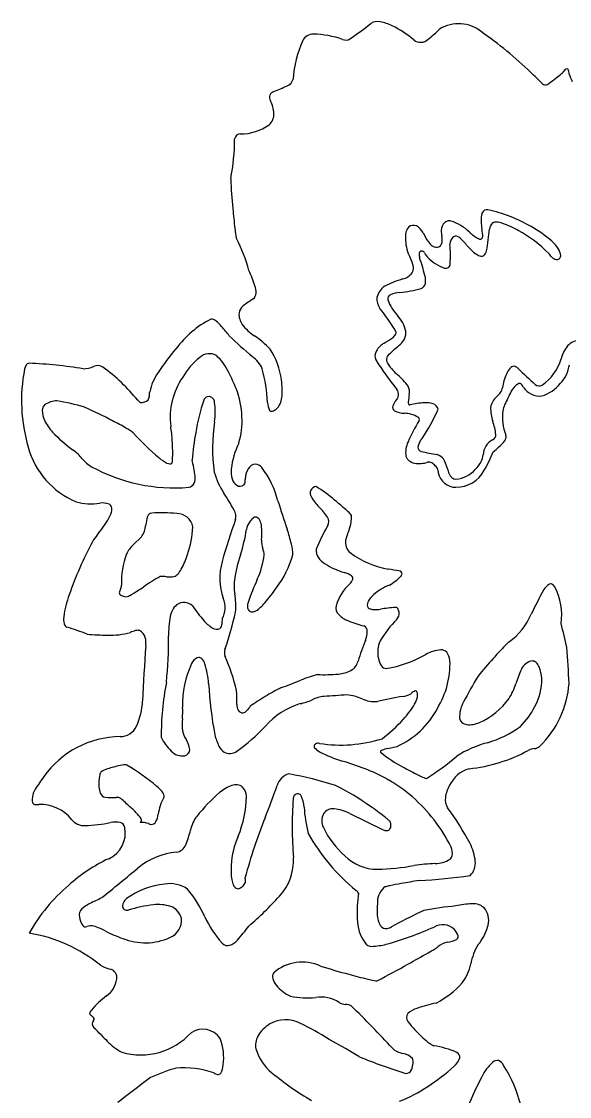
# Model space of a CAD drawing. Extents: x 0 to 13.2, y 0 to 14.7.
# Drawn here: x 0 to 3.48, y 7.85 to 14.69 of the extents above; entities that cross this region are included whole.
import ezdxf

# ---------------------------------------------------------------- set-up
doc = ezdxf.new("R2010")
doc.units = 0
doc.layers.add('WHITE', color=7, linetype='CONTINUOUS')

msp = doc.modelspace()

# ---------------------------------------------------------------- linework, layer by layer
at = {"layer": 'WHITE', "linetype": 'CONTINUOUS'}
for p, q in [((2.647176, 11.838292), (2.649034, 11.81817)), ((0.762159, 11.411224), (0.709282, 11.360223)), ((2.325686, 10.064942), (2.387043, 10.078239)), ((2.087029, 9.65261), (2.298202, 9.54717)), ((0.760356, 9.601783), (0.753858, 9.594378)), ((2.375621, 8.943886), (2.351178, 8.930268)), ((0.432065, 8.378437), (0.438815, 8.370618)), ((2.059776, 8.156823), (1.954759, 8.215075))]:
    msp.add_line(p, q, dxfattribs=at)
for centre, radius, start, end in [((1.033923, 16.132919), 1.878541, -55.894182, -50.827173), ((2.262311, 14.608912), 0.07954, 77.59751, 121.691225), ((2.223181, 14.391068), 0.300826, 63.71035, 79.230286), ((2.079022, 14.086721), 0.637566, 49.448183, 64.20911), ((1.955833, 15.356587), 1.002806, -51.158834, -45.570349), ((2.778464, 14.442916), 0.231477, 51.265001, 121.409291), ((2.466097, 14.266248), 0.741956, 156.102927, 175.642398), ((1.856431, 14.530986), 0.077467, 90.760968, 152.454348), ((1.835196, 13.976221), 0.632548, 71.036241, 88.169403), ((2.061033, 14.621427), 0.051179, -113.342519, -59.168082), ((2.536615, 14.626213), 0.069914, -128.047288, -46.482256), ((1.432505, 12.498495), 2.595773, 45.983625, 54.948132), ((-1.041139, 9.852846), 6.217498, 45.572254, 46.531632), ((3.387769, 14.410761), 0.070552, -56.529743, -30.329831), ((3.465138, 14.369595), 0.01738, 106.299482, 161.416895), ((3.466923, 14.376955), 0.011458, 45.429808, 125.554659), ((3.372302, 14.346327), 0.109746, 4.087614, 20.698809), ((1.66537, 14.336821), 0.062548, -67.355835, -13.119991), ((3.329745, 14.310346), 0.025436, -136.917175, -58.458497), ((2.028281, 16.114189), 2.2497, -54.237951, -51.567447), ((3.804311, 14.455496), 0.338089, -162.556611, -153.884796), ((1.618031, 14.206291), 0.041982, 160.106454, 212.202293), ((1.628554, 14.191128), 0.058028, 114.492086, 149.503566), ((0.832342, 16.229852), 2.13075, -68.753131, -66.280616), ((1.421236, 14.097484), 0.182973, 1.670432, 28.189575), ((1.516146, 14.098262), 0.088103, -49.141111, 2.963887), ((1.394879, 14.279728), 0.305876, -90.547561, -54.204867), ((1.390243, 13.938217), 0.03569, 87.248044, 171.919954), ((-0.025435, 13.948641), 1.380353, -10.909236, -0.224468), ((3.98651, 13.774253), 2.657957, -178.12752, -174.038685), ((6.052096, 13.927577), 4.728703, -174.790309, -173.254805), ((3.064146, 13.425544), 0.143155, 161.428075, 184.028646), ((2.95824, 13.460597), 0.031604, 78.690762, 160.515821), ((2.749257, 12.537411), 0.978138, 59.95664, 77.291552), ((2.742943, 13.357288), 0.074893, 146.052833, 186.419883), ((2.728332, 13.36456), 0.05875, 113.106828, 143.978801), ((2.720483, 13.357966), 0.06251, 81.23615, 104.079589), ((2.636085, 13.132347), 0.302356, 45.544424, 71.902709), ((7.437202, 13.800051), 4.532203, -175.132516, -173.898079), ((3.04007, 13.36113), 0.065576, 135.159968, 173.683829), ((3.014716, 13.368252), 0.044468, 83.857908, 118.393612), ((3.004903, 13.244145), 0.168949, 71.718635, 85.052205), ((2.868668, 12.855325), 0.580926, 60.124965, 70.989587), ((2.462285, 13.504013), 1.113991, -173.203076, -170.935245), ((2.638642, 13.310616), 0.198384, 169.115591, 184.417554), ((2.501598, 13.338685), 0.05853, 132.580173, 170.766011), ((2.491313, 13.34528), 0.046817, 66.337004, 128.7704), ((2.456136, 13.290785), 0.111331, 28.652822, 61.004216), ((2.889581, 13.495426), 0.368247, -155.747887, -145.429912), ((2.825604, 13.353907), 0.157164, -178.179701, -166.428196), ((3.097737, 13.627495), 0.374796, -131.816609, -121.492093), ((-0.737796, 13.790634), 3.736626, -8.632231, -6.489064), ((2.738063, 12.597625), 0.869568, 45.13616, 61.120831), ((2.891127, 12.747605), 0.725369, 48.675392, 61.345005), ((1.455308, 13.340088), 0.093819, -172.906864, -160.064067), ((0.335861, 12.792789), 1.152832, 15.715036, 26.551029), ((2.720869, 13.311763), 0.280504, -176.642589, -153.599529), ((2.667851, 13.343839), 0.099659, -144.860168, -121.80649), ((2.641949, 13.283344), 0.029343, -69.973253, -21.184453), ((2.593234, 13.302698), 0.081761, -21.494013, -3.618201), ((2.624765, 13.302238), 0.050287, -5.36312, 17.101742), ((2.781181, 13.274147), 0.058052, 130.035773, 182.09069), ((1.887991, 13.197813), 0.838468, -3.556987, 5.07812), ((2.759458, 13.295437), 0.027932, 64.822536, 124.002035), ((2.728603, 13.231446), 0.098974, 43.979273, 64.417125), ((2.017976, 12.567358), 1.071589, 39.333309, 43.145831), ((2.91631, 13.332071), 0.028112, -120.716283, -81.769896), ((2.913244, 13.3203), 0.017548, -66.168196, -6.581128), ((3.200037, 13.104991), 0.253031, 33.420447, 47.768406), ((2.605495, 13.206137), 0.07734, 174.982374, 194.394473), ((2.544493, 13.212946), 0.016042, 97.940237, 180.162145), ((2.54241, 13.207029), 0.021806, 25.733912, 90.348889), ((2.682678, 13.279049), 0.135879, -152.590084, -139.773744), ((2.637203, 13.295984), 0.042845, -120.704364, -69.798405), ((3.015942, 13.402674), 0.230158, -137.291239, -118.886432), ((2.922617, 13.232914), 0.036437, -119.347519, -67.919813), ((2.906501, 13.240759), 0.051189, -54.379324, -12.364666), ((2.926556, 12.853976), 0.55691, 37.204969, 40.270638), ((3.401268, 13.200722), 0.02622, -96.659754, -6.403171), ((3.329889, 13.190173), 0.097734, 4.474681, 33.668265), ((2.328662, 13.102182), 0.16453, 9.159653, 31.047983), ((2.432864, 13.120505), 0.058758, -32.287045, 7.695399), ((-0.639731, 12.17825), 3.326903, 15.619625, 17.648874), ((2.773925, 13.373604), 0.266941, -136.925472, -108.396071), ((2.69791, 13.145952), 0.026934, -107.784117, -0.338213), ((3.413492, 13.234061), 0.061313, -135.020276, -104.415817), ((0.289723, 12.588376), 1.266093, 19.36644, 24.083967), ((2.389478, 13.168181), 0.12211, -73.654862, -40.350928), ((2.439004, 13.041508), 0.129455, -8.326019, 14.544377), ((1.354627, 12.965655), 0.136364, -1.825707, 18.189858), ((2.373566, 12.906936), 0.117457, 123.51182, 166.937712), ((2.569781, 12.52014), 0.55056, 105.371243, 118.305925), ((2.32798, 13.801364), 0.838761, -84.802209, -75.362707), ((2.523888, 13.030724), 0.043935, -68.577288, -10.441713), ((1.889091, 12.244435), 0.796618, 121.457644, 127.060353), ((1.437541, 12.963617), 0.05343, -47.901748, -2.473567), ((2.372361, 12.927469), 0.113373, 176.95912, 214.123479), ((2.355214, 12.924844), 0.027501, 110.132298, 194.053598), ((2.428252, 12.756339), 0.211114, 96.605493, 113.004423), ((1.455304, 12.822912), 0.07361, 128.975426, 171.036832), ((1.148587, 11.973331), 1.438673, 31.170888, 38.243136), ((2.610158, 13.024707), 0.301101, -159.277765, -137.092131), ((1.516275, 12.203899), 0.669854, 117.776472, 142.961047), ((1.200689, 12.742349), 0.054325, 48.848828, 86.392383), ((1.502023, 12.828073), 0.119597, 176.97691, 214.142028), ((2.233375, 12.673436), 0.214028, 12.183856, 43.112922), ((1.068143, 12.573217), 0.269145, 40.94457, 51.296258), ((-0.786862, 11.006819), 2.697013, 38.60514, 40.254794), ((1.671643, 12.974552), 0.343182, -141.507161, -123.595928), ((2.36067, 12.709104), 0.020865, -34.070108, 25.166461), ((2.349084, 12.709456), 0.093945, -51.015949, 5.589662), ((2.866181, 14.263096), 2.205485, -134.484658, -129.367368), ((1.082924, 12.117542), 0.696618, 44.43739, 55.074133), ((2.057082, 13.099962), 0.519066, -61.549236, -54.480262), ((2.311822, 12.742158), 0.079846, -54.091879, -34.081272), ((3.543646, 12.564927), 0.0938, 84.915414, 140.232428), ((2.005213, 11.725468), 1.351153, 139.253084, 147.290585), ((1.198946, 12.354255), 0.456566, 6.869261, 33.351816), ((2.305037, 12.560817), 0.058806, 146.710198, 204.33777), ((2.379063, 12.523332), 0.141565, 121.846942, 150.475893), ((-12.773936, 29.742539), 22.871723, -48.653449, -48.410102), ((3.622716, 12.497015), 0.198025, 139.763197, 166.570612), ((0.051472, 12.489634), 0.026147, 96.804118, 150.343454), ((-0.130517, 9.061073), 3.459152, 81.309549, 87.035598), ((1.414574, 12.201384), 0.449927, 128.790254, 149.981666), ((1.193973, 12.485654), 0.090363, 60.435542, 132.686906), ((1.011022, 12.314362), 0.337962, 24.880169, 47.680653), ((1.345052, 12.394182), 0.20442, 24.87173, 53.284214), ((4.360771, 13.898603), 2.510838, -147.148953, -141.862544), ((2.368246, 12.53744), 0.047758, 133.461966, 217.503942), ((3.13749, 12.626869), 0.304396, -55.450219, -15.992295), ((1.035042, 12.277064), 1.035042, 168.785742, 196.591809), ((0.087133, 12.467125), 0.068301, 148.736431, 170.53444), ((0.394084, 12.629207), 0.148708, -90.746568, -64.544756), ((0.483189, 12.441987), 0.058634, 54.294135, 115.441455), ((-0.168128, 11.542249), 1.169373, 39.080625, 54.109136), ((1.15773, 12.256316), 0.351384, 145.448713, 167.344083), ((-0.482986, 11.567633), 2.00807, 23.052159, 26.27449), ((0.482353, 12.205287), 1.083602, 3.195823, 14.694458), ((2.641579, 12.727269), 0.380496, -144.878351, -131.306795), ((3.34847, 12.323807), 0.293167, 155.213043, 173.009125), ((3.216744, 12.386655), 0.147239, 139.417489, 155.926295), ((3.133402, 12.459699), 0.036447, 93.180706, 141.393676), ((3.120113, 12.446576), 0.050779, 45.707862, 77.180143), ((22.329237, 32.829498), 27.957333, -133.300033, -132.990063), ((3.266534, 12.538583), 0.219148, -43.594064, -8.52655), ((1.399788, 12.168757), 0.454846, 145.486549, 186.925509), ((1.247712, 12.344495), 0.409612, -6.727129, 9.041043), ((2.001732, 12.00802), 0.58218, 38.331682, 48.115085), ((3.21729, 12.279637), 0.119542, 121.543786, 150.992131), ((3.168124, 12.36953), 0.017958, 85.154631, 138.131039), ((3.064421, 12.274236), 0.15454, 34.446955, 47.089424), ((3.290448, 12.409957), 0.039107, -128.829832, -59.799389), ((3.238599, 12.535171), 0.238022, -73.328152, -38.355068), ((0.768022, 12.310181), 0.045397, -35.98868, -3.471267), ((0.170142, 12.358899), 0.645249, -4.57496, -2.27342), ((0.87201, 12.161703), 0.528897, 1.476686, 21.312312), ((2.34276, 12.315949), 0.053778, -46.557508, 36.629), ((3.952209, 12.081997), 1.506257, 170.978202, 172.806242), ((2.385865, 12.334474), 0.080387, -11.684738, 25.511294), ((2.820615, 12.512013), 0.28924, -45.931774, -39.047168), ((3.000777, 12.365499), 0.057024, -38.753663, -6.05046), ((11.778856, 8.140143), 9.629133, 154.1566, 154.730932), ((3.292877, 12.426221), 0.119888, -147.412196, -83.289935), ((0.176703, 12.216954), 0.044786, 128.692522, 180.445699), ((0.225252, 12.141568), 0.134293, 89.919449, 124.749746), ((-0.013943, 10.812142), 1.483164, 73.757755, 80.711808), ((0.775603, 12.307197), 0.045455, -142.360163, -114.691724), ((0.762289, 12.324996), 0.059371, -95.484376, -44.336362), ((2.251395, 11.899767), 1.156883, 160.759133, 171.30529), ((1.191618, 12.270451), 0.034156, 121.235962, 161.999226), ((1.189159, 12.264722), 0.038118, 1.691518, 113.586822), ((0.750911, 12.205265), 0.480185, -7.37069, 7.248019), ((1.678801, 12.267109), 0.11454, -179.293408, -153.097546), ((1.540435, 12.30591), 0.114455, -46.894511, -4.709801), ((2.385905, 12.235014), 0.02693, 163.278178, 235.670707), ((2.44791, 12.215002), 0.092081, 137.759503, 162.453544), ((2.491223, 12.266981), 0.033611, 173.787508, 200.410733), ((2.468378, 12.259817), 0.009784, -152.231412, -79.958278), ((2.614233, 11.61232), 0.653948, 94.743582, 102.734181), ((2.571203, 12.117595), 0.14685, 72.294848, 94.315161), ((2.6012, 12.211788), 0.047995, 12.68595, 72.211563), ((3.09865, 12.214167), 0.118375, 130.491529, 170.304642), ((3.176194, 12.196813), 0.118021, 152.926722, 171.85655), ((0.286795, 12.21618), 0.154877, 179.84281, 204.2621), ((-0.916598, 9.309687), 3.209321, 62.221832, 65.762406), ((0.967369, 12.141168), 0.434706, -18.126409, 4.50766), ((1.589238, 12.228497), 0.018246, -133.595033, -68.613416), ((1.578104, 12.278154), 0.068979, -75.0568, -54.002233), ((2.430488, 12.322055), 0.124558, -118.676422, -88.625014), ((2.423098, 12.002306), 0.195503, 60.191287, 86.956676), ((2.512804, 12.157335), 0.01641, -24.150165, 62.884344), ((1.579625, 12.688162), 1.165538, -33.926782, -23.557735), ((3.218523, 12.226243), 0.236687, 178.097161, 199.718438), ((3.374537, 12.173985), 0.317646, 172.848203, 201.486992), ((0.425978, 12.292048), 0.313171, -153.546474, -136.761453), ((-0.533929, 10.011367), 2.410189, 60.191302, 62.496463), ((0.518023, 11.832895), 0.306822, 51.393311, 61.550171), ((0.248677, 11.991986), 0.710129, 2.448511, 9.886397), ((2.350013, 11.973971), 1.135634, 171.40638, 187.671895), ((3.342191, 11.639289), 0.961629, 147.877222, 157.022249), ((2.643289, 12.021303), 0.373964, 6.384065, 19.540633), ((0.796284, 12.629415), 0.814089, -137.317389, -125.034132), ((2.120803, 13.364923), 1.913583, -137.521735, -130.730461), ((2.571785, 11.795845), 1.49029, 169.217413, 175.947296), ((2.63568, 11.960708), 0.117601, 139.14463, 169.878546), ((2.97991, 12.059763), 0.035163, -64.756851, 5.094573), ((3.038833, 12.046974), 0.041526, -42.229039, 14.875251), ((0.549184, 12.118173), 0.524217, -164.888044, -112.664414), ((-0.135002, 11.94278), 1.09605, -2.219303, 4.16182), ((1.836865, 11.78486), 0.507086, 154.15427, 173.316322), ((2.593961, 11.948072), 0.152425, 154.086705, 188.970968), ((2.549294, 11.983186), 0.029441, -176.473949, -106.026452), ((3.041577, 11.932292), 0.106443, 116.006159, 179.940677), ((2.655211, 12.387504), 0.554482, -51.890328, -41.642045), ((0.115188, 11.684756), 0.350738, 39.433298, 52.450496), ((0.567574, 12.061726), 0.238142, -139.649447, -120.819823), ((1.042481, 12.116253), 0.263761, -130.213521, -116.496469), ((0.912856, 11.900401), 0.04737, -25.613027, -0.078863), ((-1.130982, 11.471967), 2.257383, 8.289057, 10.960546), ((2.508526, 11.948078), 0.069329, -159.945421, -99.426939), ((2.816984, 13.0341), 1.1139, -104.336405, -99.026953), ((2.617722, 11.857244), 0.080566, 17.011919, 72.301597), ((2.826809, 11.943702), 0.108913, -29.892112, -5.95507), ((2.215448, 12.251812), 0.837756, -29.872268, -21.026848), ((0.971931, 12.81797), 1.095498, -118.716921, -85.206924), ((0.946467, 11.926964), 0.05154, -114.852325, -93.805507), ((0.943974, 11.892966), 0.017453, -93.045205, -48.356549), ((1.507442, 11.826889), 0.175043, 174.429801, 195.483913), ((1.544151, 11.780231), 0.121242, 148.465552, 177.000864), ((1.493565, 11.81362), 0.060697, 97.324444, 150.355159), ((1.481352, 11.813903), 0.060086, 38.635592, 85.729761), ((1.067931, 11.500749), 0.578702, 13.961585, 37.297797), ((2.526728, 12.065889), 0.188535, -99.019804, -73.17896), ((2.589663, 11.852836), 0.033644, 57.037855, 104.415616), ((2.550807, 11.787991), 0.109225, 43.584415, 58.44389), ((2.594139, 11.820148), 0.056054, 18.885582, 50.326625), ((-12.360518, 6.515696), 15.982678, 19.350057, 19.614099), ((2.746815, 11.961262), 0.183753, -85.420004, -41.458257), ((2.761222, 11.931483), 0.205035, -89.87939, -28.213186), ((2.718588, 12.000295), 0.230992, -44.079621, -28.684296), ((1.007038, 11.785764), 0.096485, -20.448073, 6.930748), ((1.704011, 11.963769), 0.499883, -163.568009, -146.633023), ((1.40814, 11.799948), 0.072155, -164.081476, -122.896496), ((1.390805, 11.763608), 0.031359, -47.197842, -3.233112), ((0.885302, 11.79505), 0.537839, -3.540082, -0.902896), ((2.761188, 11.840877), 0.11443, -168.554643, -89.76688), ((2.763645, 11.824174), 0.046129, -163.895179, -92.680381), ((1.055426, 11.772201), 0.046597, -80.061631, -25.614122), ((1.389669, 11.770091), 0.03706, -123.989271, -52.727128), ((1.876854, 11.689401), 0.041906, 97.225882, 211.602136), ((1.44352, 11.016877), 0.83257, 48.988933, 59.059559), ((0.441651, 11.953207), 0.332472, -106.506768, -80.174696), ((0.513669, 11.491603), 0.134876, 71.292023, 96.506213), ((-0.17421, 10.737226), 1.743361, 28.977667, 33.082539), ((13.107066, 15.304261), 12.048142, -162.295736, -161.393653), ((2.10311, 11.813589), 0.299959, -150.841705, -134.7937), ((0.63901, 9.98284), 2.141953, 48.311002, 50.901096), ((0.257455, 11.681806), 0.334458, -39.615613, -19.729922), ((0.544047, 11.592865), 0.029455, 17.848507, 64.065568), ((0.50568, 11.585005), 0.068519, -13.596486, 14.268836), ((0.82915, 11.532959), 0.029265, 91.618297, 166.802078), ((0.887056, 10.332316), 1.231298, 85.360648, 92.734041), ((0.987002, 11.456407), 0.103174, 9.810567, 90.196715), ((1.275259, 11.537729), 0.087555, -11.206791, 30.243946), ((1.606305, 11.31458), 0.40419, 33.225968, 45.067852), ((1.687047, 11.160487), 0.56549, 44.841507, 48.25024), ((2.054365, 11.52236), 0.049925, 29.07611, 47.624548), ((0.636829, 11.499137), 0.15309, -35.047867, -4.695242), ((1.115989, 11.445022), 0.329221, 163.297491, 172.743559), ((3.971077, 10.535053), 2.789852, 159.310585, 165.06705), ((1.538605, 11.437658), 0.111058, 142.786809, 169.238541), ((1.560324, 11.435229), 0.130307, 134.164202, 147.718127), ((1.487704, 11.512898), 0.02408, 76.913411, 138.97554), ((1.474917, 11.495122), 0.045084, 24.162442, 66.137882), ((1.406361, 11.465166), 0.119898, 5.239089, 23.813733), ((1.902085, 11.507841), 0.050871, -29.398666, 33.681072), ((1.922156, 11.535269), 0.176208, -21.017106, 3.694197), ((1.463019, 10.710737), 1.213598, 141.359634, 146.538085), ((0.484275, 11.498615), 0.604894, -19.354547, -2.333404), ((0.561896, 11.578096), 0.875822, -18.725434, -7.85537), ((1.023837, 11.435848), 0.503534, -5.15335, 4.586587), ((0.427068, 11.046965), 1.327507, 13.859906, 18.133515), ((3.140131, 10.797609), 1.376432, 150.141952, 157.090259), ((4.046399, 10.783682), 2.077145, 160.645509, 163.011167), ((2.744668, 10.174977), 2.591274, 152.290413, 160.452457), ((0.847012, 11.217478), 0.198358, 133.975454, 154.70105), ((1.721807, 11.395016), 0.19652, -178.718303, -162.888658), ((1.489633, 11.303686), 0.234442, -1.578732, 15.152901), ((2.143839, 11.376219), 0.085163, 170.282713, 230.226794), ((1.109839, 11.13128), 0.474061, 158.860607, 183.253589), ((0.542325, 11.460447), 0.537736, -28.379936, -17.567154), ((2.227203, 11.013959), 0.882444, 161.296853, 172.12235), ((0.990338, 11.369608), 0.557306, -24.182412, -7.5789), ((1.348248, 11.275978), 0.195566, 5.906892, 18.241156), ((1.116571, 11.465207), 0.630215, -36.781598, -15.458741), ((1.947322, 11.324931), 0.075528, 173.541428, 215.291812), ((2.019957, 11.377817), 0.165373, -144.291667, -123.070943), ((2.422967, 11.747814), 0.549827, -127.355381, -99.226529), ((1.645788, 11.146808), 0.385535, 163.862468, 199.15336), ((2.183701, 11.636664), 0.471654, -122.58134, -106.268874), ((1.430222, 10.159435), 1.14, 118.751042, 125.095616), ((0.894378, 10.920109), 0.239111, 83.437012, 92.996788), ((0.941397, 11.346938), 0.190306, -95.938788, -81.447859), ((0.955721, 11.206355), 0.049616, -73.63857, -41.433591), ((0.868993, 11.286331), 0.167582, -42.311464, -29.091349), ((2.009779, 11.032015), 0.157526, 56.179427, 74.615726), ((2.086163, 11.14568), 0.020581, -12.894573, 56.718197), ((1.362145, 4.894595), 6.385026, 80.664812, 81.237723), ((2.194541, 11.364883), 0.297701, -60.820064, -43.984939), ((2.390059, 11.152391), 0.043376, 56.573322, 79.639773), ((2.382652, 11.185362), 0.037707, -46.216359, -13.133693), ((2.405228, 11.17744), 0.01416, -2.613558, 51.960819), ((0.815009, 10.998111), 0.20192, 156.235164, 163.460838), ((0.559242, 11.110783), 0.077564, -23.800544, -4.739385), ((-0.127253, 12.448791), 1.629135, -59.25824, -56.379278), ((1.653156, 11.100894), 0.30199, 173.533519, 189.890881), ((3.096677, 10.425173), 1.751075, 155.859802, 161.042857), ((0.744079, 11.692861), 1.065642, -41.138542, -34.59263), ((2.282685, 10.893238), 0.293742, 131.614433, 164.292688), ((2.027198, 11.172934), 0.085202, -44.846478, -21.94874), ((2.485932, 10.750911), 0.383067, 112.443776, 130.35715), ((5.493595, 9.845666), 2.49655, 150.484422, 154.517262), ((3.40921, 11.023603), 0.102366, 123.558447, 149.461381), ((3.363452, 11.089145), 0.022534, 69.114646, 118.722853), ((3.35103, 11.069363), 0.045672, 31.223228, 63.392659), ((3.055576, 10.91673), 0.378129, -8.707008, 27.79203), ((0.96409, 10.802909), 0.703233, 160.124881, 171.786644), ((0.640293, 11.056428), 0.018868, -177.457712, -107.539249), ((0.673118, 11.117858), 0.088265, -115.86926, -96.625052), ((0.659944, 11.071981), 0.041906, -85.907091, -62.732837), ((0.548862, 11.3148), 0.308888, -65.053317, -59.526354), ((1.149131, 10.960811), 0.145215, -29.423086, 24.190121), ((0.918505, 10.972752), 0.443752, -5.200757, 9.896645), ((2.340733, 10.92283), 0.158039, 130.60399, 148.553285), ((1.064491, 10.887522), 0.12005, 130.700738, 171.837306), ((1.032872, 10.913392), 0.080133, 46.93909, 125.616546), ((2.053795, 11.641203), 1.175362, -145.290869, -139.682182), ((1.518981, 10.968186), 0.082554, 161.757278, 181.39003), ((1.477765, 10.969836), 0.041474, -174.94682, -141.250505), ((1.465415, 10.960372), 0.025921, -140.480391, -88.436918), ((1.465889, 10.987284), 0.052824, -89.747462, -62.748366), ((1.340165, 11.161863), 0.267495, -55.914325, -39.477955), ((2.057646, 10.958895), 0.059375, 166.495676, 225.652915), ((2.24963, 10.977842), 0.05162, 147.891396, 189.836346), ((2.2203, 10.975551), 0.022499, -163.135754, -108.255594), ((2.241436, 11.031721), 0.0825, -109.975664, -93.962575), ((2.251136, 11.107266), 0.158597, -95.57257, -78.522048), ((2.652437, 8.180534), 2.795862, 95.684437, 97.599401), ((2.37675, 10.943286), 0.019402, 39.325682, 93.671517), ((2.329374, 10.921585), 0.071047, 8.381827, 28.588018), ((0.395818, 10.887098), 0.128781, 172.739556, 192.728283), ((1.653068, 10.77736), 0.718756, 169.805982, 179.715318), ((1.355654, 11.04902), 0.259895, -139.638816, -123.505427), ((1.450489, 10.862675), 0.176915, 171.287589, 181.844907), ((-1.03212, 11.483343), 2.455137, -18.601874, -12.964785), ((2.142752, 11.045755), 0.18098, -134.393114, -112.510325), ((2.35604, 11.572838), 0.749577, -112.1468, -103.857701), ((2.918032, 10.365598), 0.744936, 135.631596, 148.990496), ((2.342446, 10.924845), 0.057655, -41.676405, 7.070351), ((2.857767, 11.08045), 0.414557, -54.202296, -22.803422), ((0.299401, 10.865015), 0.029869, -167.840878, -110.39224), ((-0.1748, 9.304629), 1.601037, 68.287985, 73.16099), ((0.573125, 11.199467), 0.413231, -93.441622, -73.315071), ((1.114471, 9.633668), 1.243985, 108.302124, 109.864552), ((0.737044, 10.772808), 0.043951, 72.764269, 107.503198), ((0.727063, 10.758598), 0.060715, 11.34858, 67.735378), ((1.239558, 10.868484), 0.045361, -127.113424, -61.048639), ((1.241619, 10.85408), 0.032177, -51.804455, 5.16957), ((2.161955, 10.812125), 0.036023, -2.911262, 66.173688), ((2.01308, 10.818421), 0.185031, -20.836895, -2.516844), ((-0.255875, 9.859018), 3.818613, 12.843228, 15.188675), ((0.532024, 12.049845), 1.262968, -95.203101, -89.260752), ((0.665078, 10.737543), 0.125914, -8.275376, 15.194694), ((-1.593044, 10.748153), 2.527577, -5.966992, 0.743038), ((3.831957, 10.091031), 1.773929, 158.102824, 162.616713), ((2.445474, 10.676425), 0.181243, 156.265661, 192.094955), ((3.669499, 10.136425), 0.833849, 134.308086, 136.658139), ((3.147109, 10.674956), 0.083614, 124.082926, 135.920902), ((11.852649, 9.921377), 11.091715, 175.874035, 177.697744), ((1.349813, 10.675315), 0.060412, 155.696932, 203.704703), ((2.693646, 10.432577), 0.262255, 96.3009, 118.307406), ((2.665901, 10.642795), 0.050463, 43.435253, 91.178889), ((2.620896, 10.614618), 0.103052, 5.796644, 37.597511), ((5.608564, 8.312054), 3.496235, 136.724744, 138.309726), ((-1.32594, 10.319802), 4.808825, 1.902445, 4.628335), ((1.644186, 10.344507), 0.62081, 155.115565, 181.469191), ((1.149534, 10.574153), 0.075451, 116.168164, 155.252611), ((1.12611, 10.612568), 0.030913, 50.256193, 108.580063), ((1.089846, 10.578787), 0.080319, 17.865085, 45.768094), ((0.593488, 10.434664), 0.597148, 4.203363, 16.41637), ((0.105542, 10.13364), 1.296653, 13.365606, 23.516817), ((2.054608, 10.638431), 0.086218, -62.87955, -11.653905), ((2.390951, 10.660913), 0.124736, -169.624688, -146.546984), ((2.193381, 11.316491), 0.753484, -80.40799, -60.073684), ((2.174433, 10.60607), 0.549314, -31.34408, 1.977512), ((4.880429, 8.92736), 2.543378, 137.750917, 141.057685), ((3.257807, 10.535801), 0.08688, 97.761874, 157.387038), ((3.247908, 10.589217), 0.03272, 44.304204, 93.21499), ((3.205826, 10.548917), 0.090985, 22.666203, 43.955865), ((2.13015, 9.641075), 0.928437, 105.529373, 112.470147), ((1.927177, 11.551657), 1.017062, -92.569727, -85.089624), ((1.991737, 10.762587), 0.225385, -84.271014, -63.042269), ((2.320891, 10.613822), 0.040329, -147.497005, -92.780497), ((3.911606, 10.23927), 0.804745, 155.795881, 162.797492), ((3.061293, 10.488383), 0.247682, 5.15999, 22.703507), ((2.558015, 10.158139), 1.669565, 168.696003, 180.748346), ((4.000692, 10.653663), 2.817117, -176.433776, -169.752094), ((0.375353, 14.035001), 3.803022, -70.455025, -68.400637), ((5.439937, 8.995206), 2.963634, 148.901209, 152.556278), ((2.78044, 10.590492), 0.379694, -33.29127, -17.348541), ((2.950152, 10.506502), 0.357843, -29.316035, 0.665673), ((2.873297, 10.519252), 0.608242, -46.380034, -3.752496), ((0.623632, 10.376975), 0.74558, -2.43592, 4.338684), ((2.235358, 9.229911), 1.352418, 120.503405, 125.282441), ((2.23039, 9.307548), 1.283485, 117.002927, 122.0717), ((1.944857, 10.175888), 0.221341, 95.63056, 116.176633), ((5.381804, -40.267369), 50.78145, 93.740519, 93.905371), ((2.038499, 10.092967), 0.314412, 66.329034, 84.447059), ((3.585632, 4.260172), 6.24588, 100.727545, 102.236556), ((2.416128, 10.505324), 0.108648, -86.357467, -57.964595), ((2.606126, 10.248734), 0.211132, 121.687628, 128.824488), ((2.503402, 10.419379), 0.012171, 33.837663, 132.232765), ((2.463225, 10.404267), 0.054844, -14.021293, 23.523423), ((0.309144, 10.395304), 0.461616, -23.963883, -3.522257), ((0.572471, 10.293905), 0.45244, -5.128024, 4.396702), ((1.447356, 10.344649), 0.078821, 179.536346, 207.329066), ((2.696152, 9.319769), 1.603418, 140.766149, 142.120857), ((1.921729, 9.875032), 0.498438, 107.481231, 138.4132), ((1.715243, 10.657262), 0.312017, -79.519219, -64.978414), ((2.246997, 10.567703), 0.204092, -113.77118, -85.832676), ((2.004498, 10.642946), 0.576109, -42.933218, -30.866567), ((2.355449, 10.430039), 0.165657, -29.932525, -13.637754), ((2.974237, 10.266932), 0.189464, 150.204698, 183.269139), ((2.724896, 10.652133), 0.460437, -66.22911, -35.910106), ((2.831413, 10.546511), 0.481528, -45.080183, -26.548116), ((1.408185, 10.329567), 0.037381, -145.624875, -88.427394), ((1.406417, 10.322074), 0.030004, -84.656223, -36.413399), ((2.165091, 10.570404), 0.539897, -65.726069, -27.5931), ((2.83369, 10.266403), 0.049683, -168.064222, -95.892041), ((0.628222, 10.253338), 0.112381, -90.915009, -23.896482), ((1.483648, 10.212507), 0.462366, 174.917835, 184.350861), ((0.651581, 11.047268), 1.230107, -54.336907, -43.15711), ((1.783971, 10.818695), 0.857548, -53.694594, -41.494109), ((2.842702, 10.383434), 0.167049, -94.846006, -66.058837), ((2.777355, 10.741809), 0.665488, -73.972209, -53.689884), ((0.63546, 9.534907), 0.606132, 90.853867, 144.571723), ((1.161723, 10.267948), 0.303187, -154.271607, -133.859494), ((1.256345, 10.245042), 0.243313, -163.866336, -149.68154), ((0.878658, 10.025805), 0.193396, 9.682388, 29.901768), ((1.544322, 10.22839), 0.324802, -166.483759, -152.886282), ((2.029922, 10.952952), 0.865857, -99.023531, -72.40103), ((1.023733, 10.116084), 0.098242, -137.202495, -82.144924), ((1.028521, 10.058618), 0.040779, -77.770493, -0.401507), ((1.348274, 10.127713), 0.104415, -153.030427, -125.317225), ((1.877444, 10.079421), 0.017107, 165.457248, 215.09903), ((1.88626, 10.073079), 0.027515, 119.775483, 157.256012), ((1.937864, 10.1293), 0.095413, -141.254697, -117.216216), ((1.885739, 10.037095), 0.061292, 82.139897, 102.381449), ((2.295346, 10.041146), 0.013628, 101.110661, 178.042767), ((2.369019, 9.870553), 0.199161, 102.566822, 112.526232), ((3.154261, 9.401267), 0.727052, 105.407276, 122.232326), ((2.739791, 10.944479), 1.013216, -84.035187, -61.699511), ((3.268872, 9.964784), 0.100224, 95.327806, 119.085202), ((3.256135, 10.118447), 0.053982, -86.355733, -47.064339), ((1.323798, 10.113839), 0.079844, -116.708775, -55.731152), ((2.355055, 10.961946), 1.026723, -116.668897, -107.916617), ((1.615423, 8.500612), 1.543708, 62.739153, 74.066624), ((2.802375, 10.681877), 0.825237, -129.117206, -117.149154), ((1.792806, 11.138493), 1.48574, -58.260979, -49.053851), ((0.552733, 9.885641), 0.056505, 145.423499, 168.763476), ((0.664521, 9.612264), 0.344033, 102.925219, 117.397933), ((0.745454, 9.367417), 0.601263, 100.102101, 105.223766), ((0.668758, 9.794626), 0.167226, 93.310166, 99.905565), ((0.661541, 9.938479), 0.023223, 69.546287, 96.030674), ((-0.262256, 8.447991), 1.776331, 50.859017, 58.356794), ((3.554054, 11.953428), 2.301396, -119.35651, -116.608003), ((2.906528, 9.737249), 0.208748, 107.119017, 153.106803), ((1.293562, 9.044893), 1.426545, 143.85707, 147.70609), ((0.679797, 9.842622), 0.188788, 174.538887, 198.743619), ((0.712087, 9.845782), 0.220718, 166.675028, 176.15347), ((1.730716, 9.797674), 0.110301, 106.174623, 163.20893), ((1.319657, 7.770211), 2.167036, 71.812118, 79.891737), ((2.396474, 9.969888), 0.122005, -127.319463, -119.3651), ((1.589465, 8.612439), 1.45725, 57.732935, 59.153966), ((1.850791, 9.028865), 0.965622, 50.432498, 57.652997), ((2.805154, 10.459579), 0.630338, -116.561257, -113.123814), ((2.580245, 9.925771), 0.051168, -116.258496, -96.581199), ((0.189743, 9.738411), 0.122995, 146.082385, 164.68369), ((0.53841, 9.794222), 0.039349, -161.839204, -98.370229), ((0.709038, 9.644955), 0.234871, 35.457456, 50.31522), ((0.864158, 9.757151), 0.043457, 10.344431, 33.605655), ((2.011369, 8.914975), 1.149854, 130.834965, 141.337578), ((1.422023, 9.595176), 0.249856, 109.790493, 130.576803), ((1.361884, 9.761067), 0.073402, 53.467976, 109.462991), ((1.34351, 9.760892), 0.085742, -0.212953, 43.623933), ((-5.451982, 12.387053), 7.52504, -21.531893, -19.868786), ((1.760556, 9.735008), 0.042288, 90.886654, 130.419986), ((1.755661, 9.752062), 0.025583, 29.228981, 80.459899), ((1.302066, 8.407615), 1.58174, 54.596664, 63.975534), ((2.90723, 9.726519), 0.214427, 150.633881, 172.608233), ((0.187721, 9.744371), 0.119584, 167.18253, 192.041587), ((0.087095, 9.727725), 0.018316, -153.047074, -89.893816), ((0.10329, 9.897805), 0.189088, -94.90302, -87.702783), ((0.121364, 9.458377), 0.250712, 38.500093, 92.399242), ((0.58083, 10.432355), 0.678773, -94.067572, -88.243426), ((0.60646, 9.708516), 0.045641, 58.271341, 96.066337), ((-0.185793, 8.788005), 1.259598, 45.979279, 49.606899), ((1.173552, 9.607091), 0.306633, 151.623063, 172.489745), ((0.891353, 9.762514), 0.015745, -37.980125, 8.915299), ((0.723859, 9.772398), 0.705492, -22.028188, -0.960372), ((4.208288, 9.566429), 2.487651, 175.878821, 184.496786), ((1.779725, 9.742515), 0.052724, 152.081056, 177.07392), ((1.593684, 9.678409), 0.203441, 4.174393, 25.051735), ((1.801531, 8.975307), 1.038293, 28.010241, 50.219646), ((2.793786, 9.740042), 0.100194, 171.931295, 211.56865), ((0.377155, 9.322635), 0.485093, 41.66224, 49.913779), ((0.564363, 9.488663), 0.234869, 34.549701, 41.761844), ((0.691092, 9.67929), 0.181325, -25.859633, -10.203438), ((2.597984, 9.732231), 0.802347, -177.21299, -165.061619), ((2.007206, 9.606465), 0.098731, 153.343872, 206.199766), ((1.978742, 9.609403), 0.072686, 82.953176, 145.321386), ((1.94998, 9.366984), 0.316804, 64.36733, 83.169296), ((1.166225, 8.179974), 1.846106, 51.867436, 55.253279), ((1.46249, 8.744746), 1.562464, 27.295077, 37.116181), ((0.399784, 9.679754), 0.104992, -141.537731, -86.869001), ((0.374232, 10.490507), 0.916123, -88.042927, -77.976921), ((0.595597, 9.412826), 0.184202, 80.186803, 99.540718), ((0.620681, 9.559309), 0.035589, 5.459417, 79.784559), ((0.763669, 9.439081), 0.155606, 73.173819, 93.614671), ((0.746263, 9.610196), 0.016413, -30.837168, 45.298008), ((0.827017, 9.615343), 0.032884, -123.825396, -94.810797), ((0.825124, 9.615447), 0.032884, -91.50792, -27.621552), ((1.316691, 9.489139), 0.249137, 144.637991, 166.842446), ((4.7827, 8.341118), 3.480342, 158.34861, 164.959282), ((1.932097, 9.157196), 0.604527, 48.410416, 51.773093), ((2.287812, 9.554608), 0.07121, 36.083789, 50.218859), ((2.297755, 9.578317), 0.050977, -29.174344, 20.956083), ((0.482241, 9.526921), 0.177509, -66.142078, 11.626666), ((0.399199, 9.710978), 0.694803, -21.873792, -13.748646), ((1.8322, 9.29943), 0.49985, 155.363876, 177.232062), ((2.895077, 10.117732), 1.225044, -151.084638, -128.821222), ((2.454522, 9.824573), 0.596388, -153.972345, -132.088217), ((2.319863, 9.601667), 0.058644, -111.677111, -86.677046), ((2.323363, 9.565563), 0.022441, -90.256904, -32.615508), ((0.976847, 9.477392), 0.071733, -82.851534, -20.628063), ((2.563474, 9.373858), 0.17853, 12.176717, 29.924869), ((2.555002, 9.311814), 0.331567, 6.263953, 26.788428), ((1.026784, 8.957822), 0.450266, 95.225793, 129.625349), ((1.401133, 9.351814), 0.327746, -43.424084, 3.424141), ((2.261823, 9.592911), 0.295562, -134.467988, -90.011626), ((2.689333, 9.398352), 0.050403, -46.910322, 15.13823), ((0.989129, 8.436135), 1.025336, 115.108881, 132.239855), ((-50.910705, 71.952237), 81.194081, -50.689714, -50.495848), ((1.735382, 9.292956), 0.403611, 175.650177, 188.888567), ((2.2429, 10.62985), 1.332634, -89.188981, -79.039852), ((2.684843, 7.915823), 1.418292, 92.258728, 97.640586), ((2.625967, 9.514746), 0.181758, -89.060982, -57.447348), ((2.773031, 9.336945), 0.112104, -44.673148, 5.654623), ((1.474092, 9.254232), 0.139492, -170.243174, -155.671394), ((1.264128, 9.211544), 0.16083, 3.326161, 11.746614), ((2.32929, 12.768805), 3.549486, -86.803431, -81.519359), ((1.037339, 8.329247), 1.137452, 130.418013, 150.405614), ((0.966174, 8.693096), 0.513051, 96.456609, 125.534106), ((0.943225, 9.0112), 0.194815, 54.585906, 100.273117), ((0.472471, 8.682262), 0.760594, 24.27195, 39.883046), ((1.392377, 9.216884), 0.049649, -156.094919, -125.140267), ((1.375161, 9.199193), 0.025571, -116.37644, -58.753532), ((1.347911, 9.253089), 0.085911, -61.862809, -42.580416), ((1.383207, 9.226028), 0.041799, -48.011693, -7.081682), ((2.102122, 9.127608), 0.043562, 25.432985, 55.003566), ((2.397444, 9.083961), 0.135693, 133.620263, 182.275266), ((2.330961, 9.123196), 0.064935, 102.832285, 114.69369), ((2.466472, 8.60101), 0.604392, 101.897188, 104.363493), ((2.86666, 6.684537), 2.5622, 100.178831, 101.818884), ((2.862061, 6.807646), 2.440277, 97.8868, 100.583382), ((0.300882, 9.447884), 0.390122, -66.855833, -54.51364), ((0.703331, 9.059662), 0.061995, 124.748821, 176.165613), ((0.082282, 10.516851), 2.087322, -49.223325, -41.76536), ((3.093869, 9.022803), 0.960382, 172.610866, 182.483052), ((0.423713, 9.005893), 0.056452, 136.183438, 191.239408), ((0.564345, 8.83207), 0.279684, 113.188444, 130.426051), ((0.665386, 9.062927), 0.023927, 177.890222, 240.328273), ((0.674884, 9.081751), 0.044998, -118.314361, -85.354272), ((0.943739, 8.194055), 0.883587, 96.85264, 107.466742), ((0.868894, 8.811425), 0.261699, 72.272561, 96.710545), ((0.913355, 8.960559), 0.106152, 13.265975, 70.620591), ((2.964764, 9.034167), 0.704306, 176.385083, 182.277045), ((4.17345, 5.602762), 3.794115, 115.220648, 118.2843), ((3.011722, 6.557465), 2.519156, 95.702799, 100.404816), ((2.908617, 8.357503), 0.721823, 93.695936, 101.768344), ((2.873259, 8.982612), 0.095866, 38.229891, 96.692408), ((2.843813, 8.971149), 0.126427, -19.764911, 34.048662), ((0.50747, 9.016521), 0.140797, -171.162644, -146.993041), ((0.897412, 8.973528), 0.119804, -67.67208, 5.455466), ((1.751902, 9.255861), 0.641537, -155.999393, -138.025178), ((2.403353, 8.982814), 0.268969, -179.655222, -145.555179), ((2.396697, 9.009143), 0.135716, -178.750634, -148.210719), ((-0.110657, 7.930577), 0.97347, 51.05914, 80.603643), ((0.406363, 8.951991), 0.020879, -144.351706, -66.232995), ((0.442922, 8.838693), 0.098304, 80.411612, 106.636496), ((0.331007, 8.529133), 0.426255, 61.797398, 72.484246), ((0.956881, 9.73956), 0.936478, -116.950393, -109.507355), ((-0.062313, 10.095838), 1.9022, -41.063803, -37.562615), ((2.316895, 8.966151), 0.045569, -141.282599, -80.305124), ((1.651624, 11.144021), 2.417676, -73.986088, -66.315834), ((2.315286, 8.992273), 0.071644, -82.555464, -59.935738), ((2.676943, 8.84041), 0.104665, 46.082278, 121.156807), ((2.680484, 8.842648), 0.100602, 17.563977, 46.65054), ((2.630521, 9.037196), 0.34963, -38.859443, -18.130642), ((0.786568, 9.214931), 0.38537, -111.686275, -66.062704), ((1.310544, 8.861479), 0.049689, -135.737709, -73.683006), ((1.280039, 8.929476), 0.123936, -68.975077, -42.163368), ((2.228616, 8.864565), 0.058, -144.254924, -92.375436), ((2.190817, 9.369622), 0.564119, -86.402626, -76.908855), ((2.72598, 8.716259), 0.11846, 98.533421, 131.178239), ((2.664386, 9.081252), 0.251722, -79.929399, -66.619607), ((2.754785, 8.869865), 0.021838, -64.234495, 8.271115), ((-2.191519, 17.094175), 9.600349, -61.042167, -60.161948), ((1.583119, 10.510977), 2.011779, -60.127268, -58.682105), ((2.555831, 8.919713), 0.146818, -60.19169, -51.120893), ((3.206228, 8.630125), 0.356818, 148.260093, 169.488702), ((0.615141, 8.873725), 0.218122, -121.495857, -103.073266), ((1.785204, 8.430344), 0.276965, 65.175647, 131.080591), ((-1.842739, 16.386915), 8.812725, -62.241525, -60.799936), ((2.586183, 8.744938), 0.273767, -38.231715, -10.463587), ((0.552297, 8.609236), 0.053745, -10.457239, 75.44601), ((1.636601, 8.614697), 0.041372, 143.826443, 197.717334), ((2.948123, 11.948423), 3.43028, -107.765257, -104.640424), ((3.17572, 12.665619), 4.181896, -105.173861, -103.48307), ((0.45685, 8.616428), 0.149265, -55.844143, -6.51894), ((1.719266, 8.63982), 0.127767, -162.832465, -140.409982), ((1.795704, 8.697185), 0.223275, -141.566377, -112.576902), ((2.408321, 9.469336), 0.894782, -103.418394, -100.699607), ((2.257949, 8.656341), 0.068077, -103.37945, -86.801586), ((2.396956, 8.925695), 0.534847, -63.559472, -40.898531), ((0.903137, 8.011545), 0.602582, 126.980914, 139.618311), ((1.813194, 8.931804), 0.452706, -103.178551, -82.737152), ((1.900156, 8.262682), 0.222047, 57.791528, 97.694414), ((2.056704, 8.503187), 0.065028, -125.972076, -88.27521), ((2.060308, 8.363997), 0.074209, 61.010706, 91.271428), ((-4.421032, 1.82637), 9.277326, 43.050857, 45.372219), ((2.56021, 8.267699), 0.152388, 107.932548, 132.922626), ((3.014743, 6.85645), 1.635029, 103.425986, 107.86008), ((0.492155, 8.36246), 0.062178, 140.579449, 165.110737), ((0.416126, 8.330193), 0.046357, 37.250575, 60.695925), ((0.447737, 8.345346), 0.013949, -40.541975, 67.718544), ((2.483407, 8.354543), 0.036607, 137.4685, 221.923075), ((0.482979, 8.313505), 0.033554, 137.256053, 227.221334), ((-2.351579, 5.335686), 4.077669, 45.510534, 46.405261), ((1.151821, 8.145941), 0.134037, 34.528413, 123.605695), ((1.698131, 8.119022), 0.228269, 121.486033, 149.26963), ((1.67835, 8.13978), 0.200327, 63.188803, 119.762089), ((1.148334, 6.984377), 1.471373, 56.764857, 65.062494), ((2.9888, 8.722278), 0.661444, -143.634552, -131.384888), ((1.05339, 8.733005), 0.733625, -138.261838, -129.406945), ((0.758957, 8.546999), 0.430489, -106.355352, -42.245688), ((0.943485, 8.098035), 0.341987, -7.621143, 21.237467), ((1.609205, 8.178014), 0.121799, 151.748198, 190.680559), ((2.946605, 8.662024), 0.588398, -132.181084, -126.690632), ((0.722874, 8.321165), 0.205684, -131.09833, -114.452436), ((1.791636, 8.24754), 0.315846, -163.046381, -129.159958), ((1.437653, 7.002237), 1.311528, 57.375319, 61.682973), ((2.416034, 8.206495), 0.074392, -140.833837, -112.269416), ((2.496263, 8.403257), 0.286882, -112.205406, -104.606165), ((2.717832, 8.356461), 0.206687, -126.44813, -121.107), ((2.633455, 8.214981), 0.041967, -122.267294, -106.659894), ((2.534187, 7.600041), 0.581317, 66.34964, 81.369274), ((3.258099, 10.72831), 2.848106, -113.01123, -106.629282), ((2.400265, 8.005001), 0.122943, 46.301006, 78.907558), ((2.432674, 8.072035), 0.056892, -7.716788, 22.586182), ((2.657231, 8.147589), 0.138544, -48.287984, -21.363996), ((2.753798, 8.102559), 0.03291, -9.516664, 65.615806), ((3.208506, 7.836792), 0.315993, 132.120155, 153.648615), ((3.024651, 8.036545), 0.044584, 80.590684, 129.033557), ((3.010968, 8.025385), 0.058996, 25.08398, 69.177937), ((1.105399, 7.403592), 0.635745, 109.429671, 117.596384), ((1.162684, 7.326847), 0.727733, 104.491311, 111.673552), ((1.038043, 7.498816), 0.535702, 69.876215, 96.157624), ((1.247477, 8.03347), 0.040415, -128.440335, -91.993422), ((1.248465, 8.015628), 0.022676, -96.060597, -39.195444), ((1.165271, 8.061798), 0.117535, -30.98054, -4.449321), ((2.78592, 9.447174), 1.873951, -129.569663, -120.204292), ((2.445009, 8.034887), 0.035621, -93.177987, -21.433011), ((2.377278, 8.070351), 0.111932, -25.665851, -3.049984), ((1.959386, 8.903858), 1.16757, -57.787517, -47.417944), ((2.296281, 7.570095), 0.905923, -2.825184, 32.017587), ((11.931995, -6.752622), 18.448479, 127.072079, 127.848273), ((5.25807, 6.789039), 2.617818, 153.011046, 157.558405), ((2.087084, 8.645546), 0.881446, -69.001014, -55.859637)]:
    msp.add_arc(centre, radius, start, end, dxfattribs=at)

doc.saveas('drawing.dxf')
